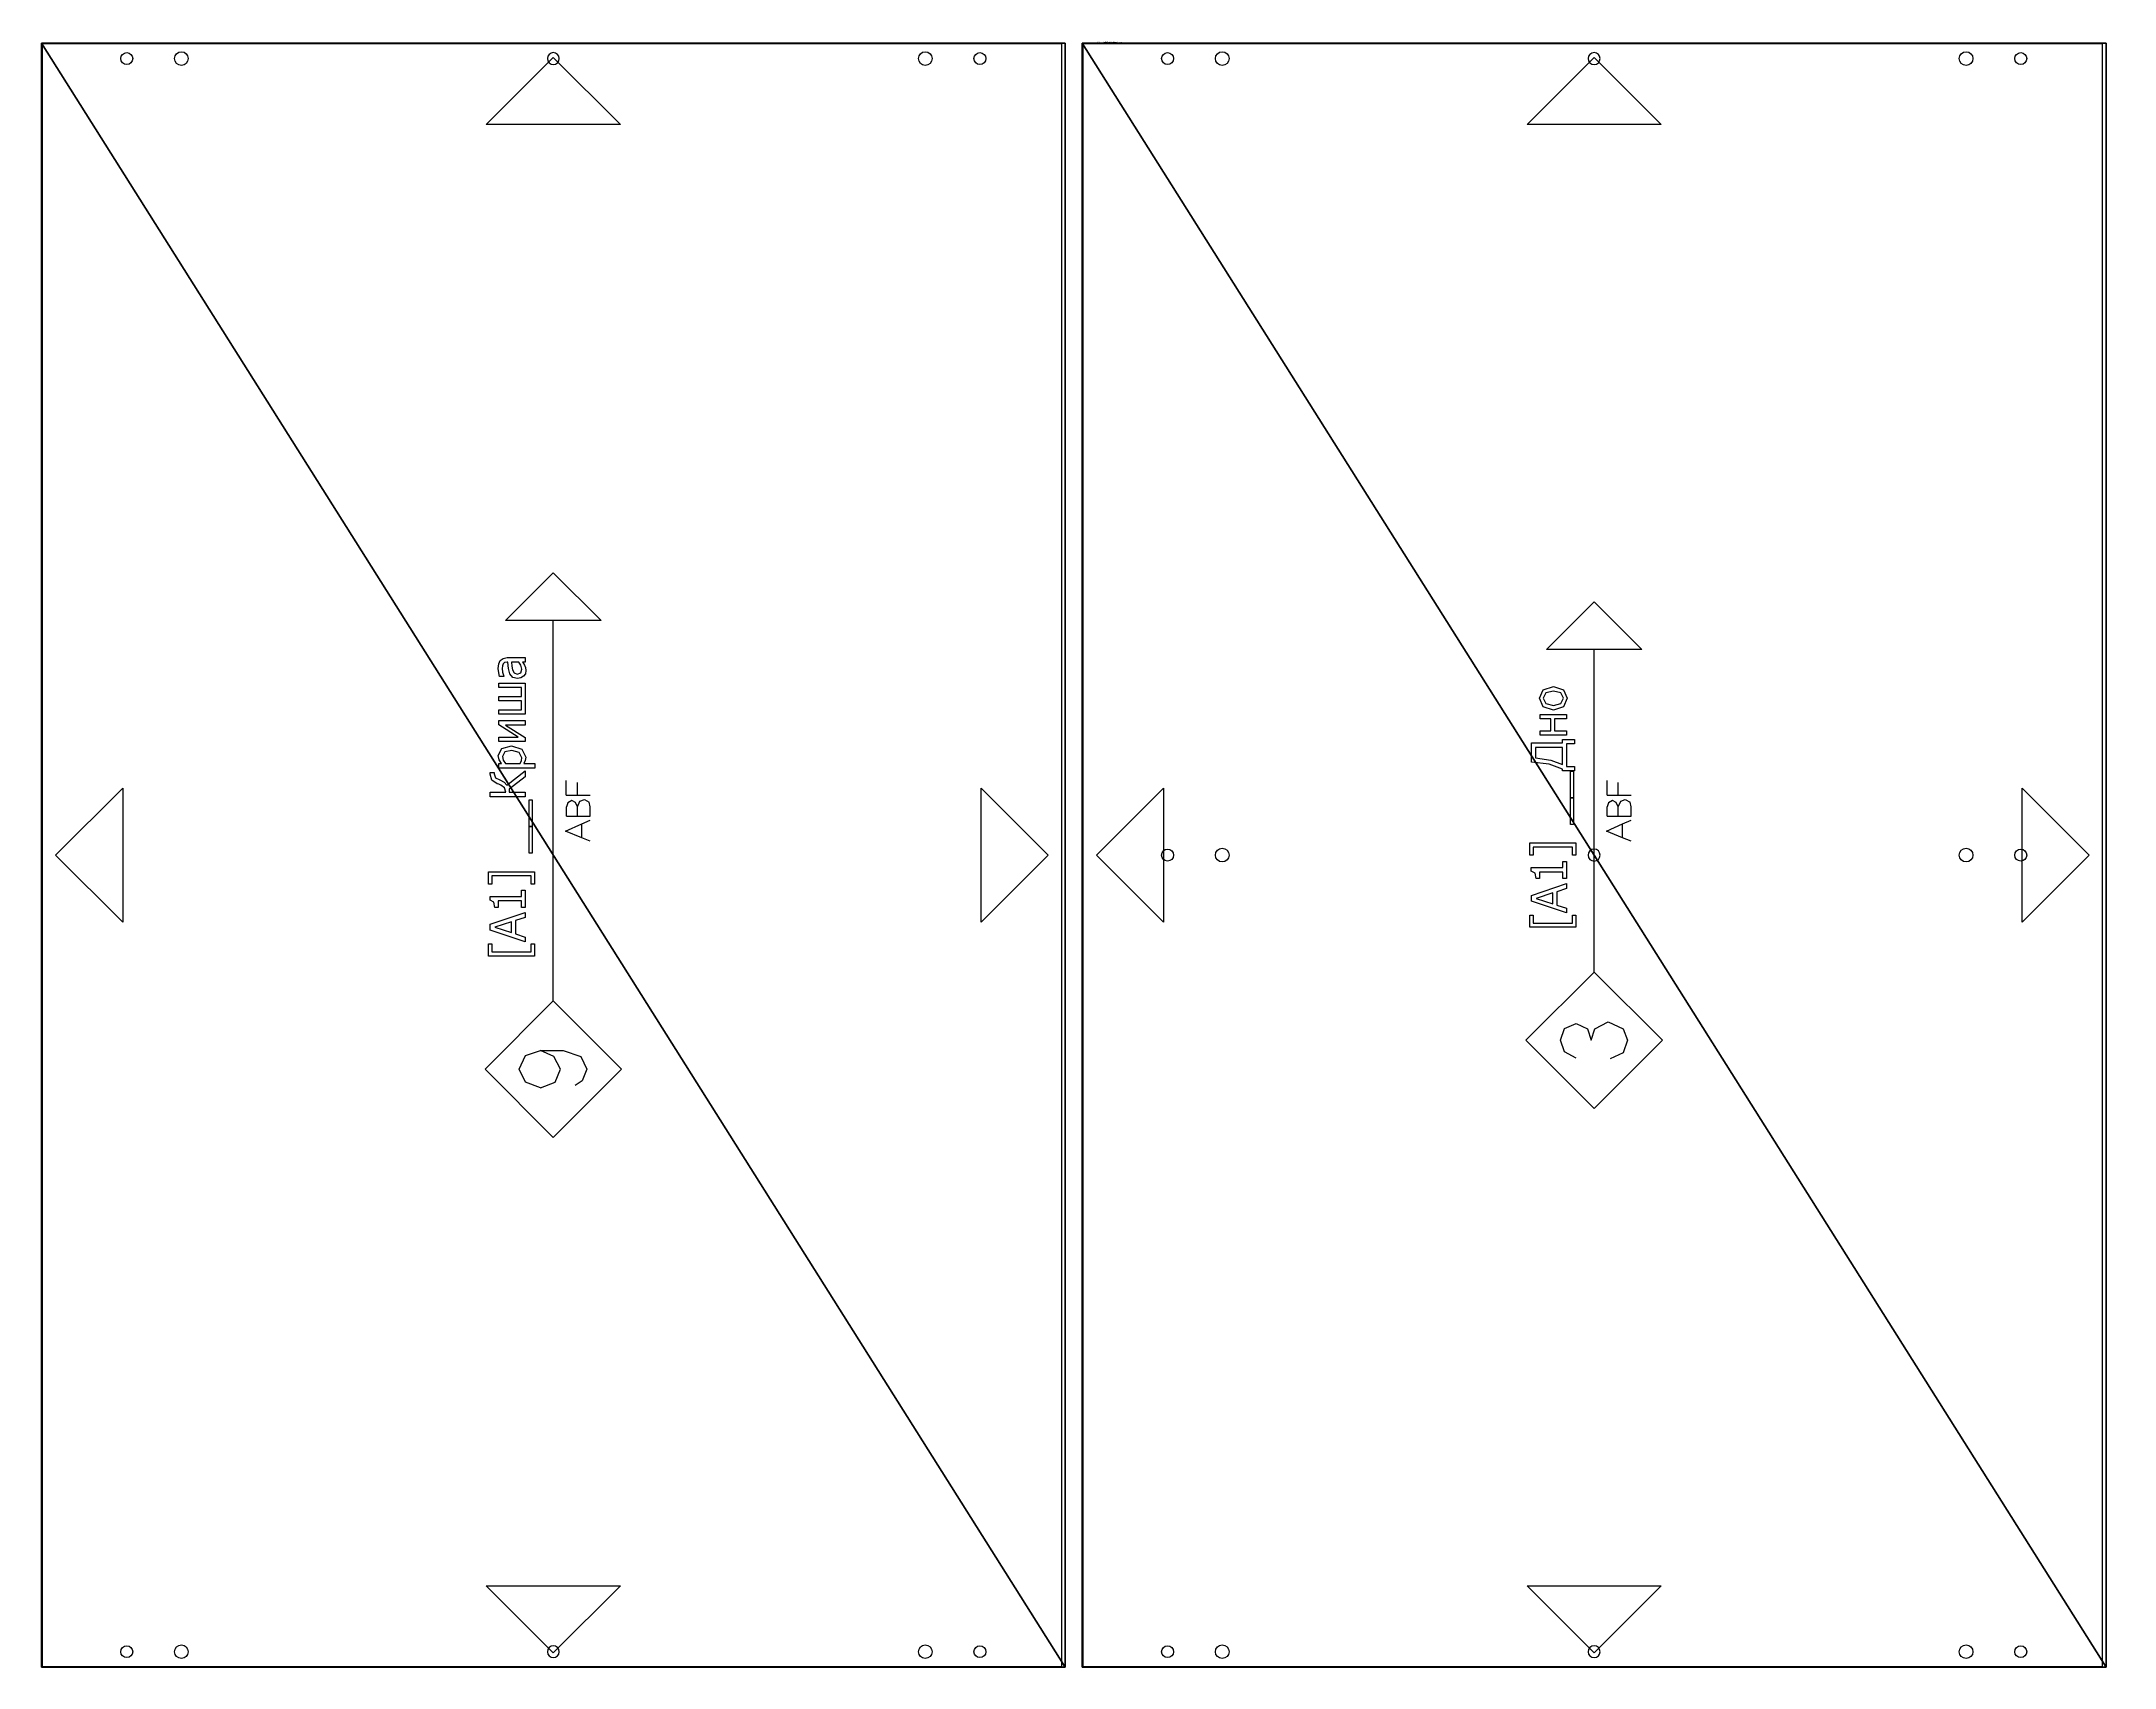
# Model space of a CAD drawing. Header units: millimetres. Extents: x -31438 to 17, y -1488 to 953.
# Drawn here: x -6732 to -5517, y 0 to 953 of the extents above; entities that cross this region are included whole.
import ezdxf

# ---------------------------------------------------------------- set-up
doc = ezdxf.new("R2010")
doc.units = ezdxf.units.MM
doc.header["$LTSCALE"] = 25.4
doc.layers.get('0').update_dxf_attribs({"true_color": 0xffffff})
for name, color, linetype, true_color in [('ABF_cuttingLines', 32, 'Continuous', 0xcc6600), ('ABF_edgeBanding', 32, 'Continuous', 0xcc5400), ('ABF_Label', 172, 'Continuous', 0x0000cc), ('D7-DEPTHF-$44817', 134, 'Continuous', 0x009987), ('D8-DEPTH12-$38878', 252, 'Continuous', 0x777799)]:
    doc.layers.add(name, color=color, linetype=linetype, true_color=true_color)

# ---------------------------------------------------------------- blocks, each defined once
blk = doc.blocks.new('Group301#1')
at = {"layer": 'D7-DEPTHF-$44817', "color": 0}
blk.add_circle((0, -9), 3.5, dxfattribs=at)
at = {"layer": 'D8-DEPTH12-$38878', "color": 0}
blk.add_circle((-32, -9), 4, dxfattribs=at)
blk = doc.blocks.new('Group305#1')
at = {"layer": 'D7-DEPTHF-$44817', "color": 0}
blk.add_circle((0, -9), 3.5, dxfattribs=at)
at = {"layer": 'D8-DEPTH12-$38878', "color": 0}
blk.add_circle((32, -9), 4, dxfattribs=at)
blk = doc.blocks.new('Group312#1')
at = {"layer": 'D7-DEPTHF-$44817', "color": 0, "extrusion": (0, -4.99939e-16, -1)}
blk.add_circle((0, -9, 18), 3.5, dxfattribs=at)
blk = doc.blocks.new('Group319#1')
at = {"layer": 'D7-DEPTHF-$44817', "color": 0}
blk.add_circle((0, 9), 3.5, dxfattribs=at)
at = {"layer": 'D8-DEPTH12-$38878', "color": 0}
blk.add_circle((-32, 9), 4, dxfattribs=at)
blk = doc.blocks.new('Group323#1')
at = {"layer": 'D7-DEPTHF-$44817', "color": 0}
blk.add_circle((0, 9), 3.5, dxfattribs=at)
at = {"layer": 'D8-DEPTH12-$38878', "color": 0}
blk.add_circle((32, 9), 4, dxfattribs=at)
blk = doc.blocks.new('Group330#1')
at = {"layer": 'D7-DEPTHF-$44817', "color": 0, "extrusion": (0, -4.99939e-16, -1)}
blk.add_circle((0, 9, 18), 3.5, dxfattribs=at)
blk = doc.blocks.new('Group355#1')
at = {"layer": 'D7-DEPTHF-$44817', "color": 0}
blk.add_circle((0, -9), 3.5, dxfattribs=at)
at = {"layer": 'D8-DEPTH12-$38878', "color": 0}
blk.add_circle((-32, -9), 4, dxfattribs=at)
blk = doc.blocks.new('Group359#1')
at = {"layer": 'D7-DEPTHF-$44817', "color": 0}
blk.add_circle((0, -9), 3.5, dxfattribs=at)
at = {"layer": 'D8-DEPTH12-$38878', "color": 0}
blk.add_circle((32, -9), 4, dxfattribs=at)
blk = doc.blocks.new('Group366#1')
at = {"layer": 'D7-DEPTHF-$44817', "color": 0, "extrusion": (0, -4.99939e-16, -1)}
blk.add_circle((0, -9, 18), 3.5, dxfattribs=at)
blk = doc.blocks.new('Group139#1')
at = {"layer": 'ABF_Label', "color": 0}
for p, q in [((-26.85, 6.86), (-26.85, 23.92)), ((-26.85, 23.92), (-22.29, 23.92)), ((-22.29, 23.92), (-22.29, 22.67)), ((-21.52, 10.29), (-17.12, 23.33)), ((-17.12, 23.33), (-14.99, 23.33)), ((-14.99, 23.33), (-10.59, 10.29)), ((-6.72, 21.94), (-6.01, 23.38)), ((-6.01, 23.38), (-4.65, 23.38)), ((-4.65, 23.38), (-4.65, 11.62)), ((-0.03, 22.67), (-0.03, 23.92)), ((-0.03, 23.92), (4.53, 23.92)), ((4.53, 23.92), (4.53, 6.86)), ((33.87, 16.72), (34.57, 23.33)), ((34.57, 23.33), (41.85, 23.33)), ((41.85, 23.33), (41.85, 11.83)), ((-22.29, 22.67), (-25.31, 22.67)), ((-25.31, 22.67), (-25.31, 8.11)), ((-16.1, 21.56), (-18.1, 15.42)), ((-14.08, 15.42), (-16.1, 21.56)), ((-8.7, 21.55), (-6.72, 21.94)), ((-8.7, 20.36), (-8.7, 21.55)), ((-6.33, 20.36), (-8.7, 20.36)), ((-6.33, 11.62), (-6.33, 20.36)), ((3, 22.67), (-0.03, 22.67)), ((3, 8.11), (3, 22.67)), ((32.04, 11.83), (33.87, 16.72)), ((35.41, 16.09), (33.71, 11.83)), ((36.2, 21.83), (35.41, 16.09)), ((40.11, 21.83), (36.2, 21.83)), ((40.11, 11.83), (40.11, 21.83)), ((44.63, 10.29), (44.63, 20.07)), ((44.63, 20.07), (46.27, 20.07)), ((46.27, 20.07), (46.27, 16.12)), ((46.27, 16.12), (50.7, 16.12)), ((50.7, 16.12), (50.7, 20.07)), ((50.7, 20.07), (52.35, 20.07)), ((52.35, 20.07), (52.35, 10.29)), ((54.03, 15.18), (55.24, 18.99)), ((55.24, 18.99), (58.41, 20.35)), ((56.43, 18), (55.73, 15.18)), ((58.41, 18.93), (56.43, 18)), ((58.41, 20.35), (61.58, 18.99)), ((60.38, 18), (58.41, 18.93)), ((61.07, 15.18), (60.38, 18)), ((61.58, 18.99), (62.77, 15.18)), ((-75.55, 6.63), (-73.22, 11.07)), ((-73.22, 11.07), (-68.9, 12.57)), ((-68.9, 12.57), (-64.5, 11.07)), ((-64.5, 11.07), (-62.7, 6.63)), ((-25.31, 8.11), (-22.29, 8.11)), ((-22.29, 8.11), (-22.29, 6.86)), ((-19.77, 10.29), (-21.52, 10.29)), ((-18.59, 13.93), (-19.77, 10.29)), ((-13.6, 13.93), (-18.59, 13.93)), ((-18.1, 15.42), (-14.08, 15.42)), ((-12.42, 10.29), (-13.6, 13.93)), ((-10.59, 10.29), (-12.42, 10.29)), ((-8.7, 10.29), (-8.7, 11.62)), ((-8.7, 11.62), (-6.33, 11.62)), ((-2.34, 10.29), (-8.7, 10.29)), ((-4.65, 11.62), (-2.34, 11.62)), ((-2.34, 11.62), (-2.34, 10.29)), ((-0.03, 6.86), (-0.03, 8.11)), ((-0.03, 8.11), (3, 8.11)), ((11.45, 7.66), (11.45, 8.8)), ((11.45, 8.8), (21.24, 8.8)), ((21.24, 8.8), (21.52, 8.8)), ((21.24, 7.66), (21.24, 8.8)), ((21.24, 8.8), (31.31, 8.8)), ((21.52, 8.8), (21.52, 7.66)), ((31.31, 8.8), (31.31, 7.66)), ((31.33, 7.34), (31.33, 11.83)), ((31.33, 11.83), (32.04, 11.83)), ((41.44, 10.33), (32.98, 10.33)), ((32.98, 10.33), (32.98, 7.34)), ((33.71, 11.83), (40.11, 11.83)), ((41.44, 7.34), (41.44, 10.33)), ((41.85, 11.83), (43.08, 11.83)), ((43.08, 11.83), (43.08, 7.34)), ((46.27, 10.29), (44.63, 10.29)), ((50.7, 14.7), (46.27, 14.7)), ((46.27, 14.7), (46.27, 10.29)), ((50.7, 10.29), (50.7, 14.7)), ((52.35, 10.29), (50.7, 10.29)), ((55.2, 11.41), (54.03, 15.18)), ((58.41, 10.02), (55.2, 11.41)), ((55.73, 15.18), (56.43, 12.39)), ((56.43, 12.39), (58.41, 11.44)), ((58.41, 11.44), (60.38, 12.37)), ((61.58, 11.36), (58.41, 10.02)), ((60.38, 12.37), (61.07, 15.18)), ((62.77, 15.18), (61.58, 11.36)), ((-64.72, 2.5), (-68.9, 1.14)), ((-68.9, 1.14), (-64.72, -0.32)), ((-62.7, 6.63), (-64.72, 2.5)), ((-43.54, 0), (76.56, 0)), ((-22.29, 6.86), (-26.85, 6.86)), ((4.53, 6.86), (-0.03, 6.86)), ((21.24, 7.66), (11.45, 7.66)), ((21.52, 7.66), (21.24, 7.66)), ((31.31, 7.66), (21.24, 7.66)), ((32.98, 7.34), (31.33, 7.34)), ((43.08, 7.34), (41.44, 7.34)), ((-73.56, -10.8), (-75.88, -5.93)), ((-64.72, -0.32), (-62, -5.16)), ((-62, -5.16), (-64.72, -10.8)), ((6.49, -10.57), (8.95, -4.58)), ((8.95, -4.58), (11.61, -10.57)), ((14.53, -4.88), (17.96, -4.88)), ((14.53, -4.88), (14.53, -8.98)), ((19.51, -5.38), (17.96, -4.88)), ((20.29, -6.84), (19.51, -5.38)), ((19.55, -8.25), (20.29, -6.84)), ((22.27, -4.79), (22.27, -8.97)), ((22.27, -4.79), (27.81, -4.79)), ((-68.9, -12.45), (-73.56, -10.8)), ((-64.72, -10.8), (-68.9, -12.45)), ((5.21, -13.72), (6.49, -10.57)), ((6.49, -10.57), (11.61, -10.57)), ((11.61, -10.57), (13.01, -13.72)), ((14.53, -8.98), (14.53, -13.72)), ((14.53, -8.98), (17.96, -8.98)), ((14.53, -13.72), (17.96, -13.72)), ((17.96, -8.98), (19.55, -8.25)), ((17.96, -8.98), (20.04, -9.9)), ((17.96, -13.72), (19.76, -13.36)), ((20.74, -11.59), (19.76, -13.36)), ((20.04, -9.9), (20.74, -11.59)), ((22.27, -8.97), (27.09, -8.97)), ((22.27, -8.97), (22.27, -13.72))]:
    blk.add_line(p, q, dxfattribs=at)
for points in [[(-43.54, 0, 0), (-68.94, -25.4, 0), (-94.34, 0, 0), (-68.94, 25.4, 0), (-43.54, 0, 0)], [(76.56, 17.78, 0), (94.34, 0, 0), (76.56, -17.78, 0), (76.56, 17.78, 0)]]:
    blk.add_polyline3d(points, close=True, dxfattribs=at)
blk = doc.blocks.new('Group166#1')
at = {"layer": 'ABF_cuttingLines', "color": 0}
blk.add_polyline3d([(-20, 0.4, 0), (-20, 951.6, 0), (-617.6, 951.6, 0), (-617.6, 0.4, 0), (-20, 0.4, 0)], close=True, dxfattribs=at)
blk = doc.blocks.new('Group167#1')
at = {"layer": 'ABF_edgeBanding', "color": 0}
for points in [[(-318, 943.7, 0), (-278.7, 904.4, 0), (-357.3, 904.4, 0), (-318, 943.7, 0)], [(-609.7, 476, 0), (-570.4, 515.3, 0), (-570.4, 436.7, 0), (-609.7, 476, 0)], [(-27.9, 476, 0), (-67.2, 436.7, 0), (-67.2, 515.3, 0), (-27.9, 476, 0)], [(-318, 8.3, 0), (-357.3, 47.6, 0), (-278.7, 47.6, 0), (-318, 8.3, 0)]]:
    blk.add_polyline3d(points, close=True, dxfattribs=at)
blk = doc.blocks.new('_____#34')
at = {"color": 0}
for p, q in [((-618, 952), (-618, 0)), ((-18, 952), (-618, 952)), ((-18, 952, 18), (-618, 952, 18)), ((-618, 952, 18), (-618, 0, 18)), ((-18, 952), (-618, 952)), ((-618, 952), (-618, 952, 18)), ((-18, 952, 18), (-618, 952, 18)), ((-618, 952), (-618, 0)), ((-618, 952, 18), (-618, 0, 18)), ((-618, 952), (-618, 952, 18)), ((-18, 0), (-18, 952)), ((-18, 0, 18), (-18, 952, 18)), ((-18, 0), (-18, 952)), ((-18, 952), (-18, 952, 18)), ((-18, 0, 18), (-18, 952, 18)), ((-18, 952), (-18, 952, 18)), ((-618, 0), (-18, 0)), ((-618, 0, 18), (-18, 0, 18)), ((-618, 0), (-18, 0)), ((-618, 0, 18), (-18, 0, 18)), ((-618, 0), (-618, 0, 18)), ((-618, 0), (-618, 0, 18)), ((-18, 0), (-18, 0, 18)), ((-18, 0), (-18, 0, 18))]:
    blk.add_line(p, q, dxfattribs=at)
ref = blk.add_blockref('Group323#1', (-568, 934, 18), dxfattribs=at)
ref.add_attrib('Skp_GroupInstanceName', '_ABF_minifixPlasticBase', (0, 0), dxfattribs={"height": 1})
ref = blk.add_blockref('Group330#1', (-318, 934, 18), dxfattribs=at)
ref.add_attrib('Skp_GroupInstanceName', '_ABF_screwInside', (0, 0), dxfattribs={"height": 1})
ref = blk.add_blockref('Group319#1', (-68, 934, 18), dxfattribs=at)
ref.add_attrib('Skp_GroupInstanceName', '_ABF_minifixPlasticBase', (0, 0), dxfattribs={"height": 1})
ref = blk.add_blockref('Group359#1', (-568, 485, 18), dxfattribs=at)
ref.add_attrib('Skp_GroupInstanceName', '_ABF_minifixPlasticBase', (0, 0), dxfattribs={"height": 1})
ref = blk.add_blockref('Group366#1', (-318, 485, 18), dxfattribs=at)
ref.add_attrib('Skp_GroupInstanceName', '_ABF_screwInside', (0, 0), dxfattribs={"height": 1})
ref = blk.add_blockref('Group355#1', (-68, 485, 18), dxfattribs=at)
ref.add_attrib('Skp_GroupInstanceName', '_ABF_minifixPlasticBase', (0, 0), dxfattribs={"height": 1})
ref = blk.add_blockref('Group305#1', (-568, 18, 18), dxfattribs=at)
ref.add_attrib('Skp_GroupInstanceName', '_ABF_minifixPlasticBase', (0, 0), dxfattribs={"height": 1})
ref = blk.add_blockref('Group312#1', (-318, 18, 18), dxfattribs=at)
ref.add_attrib('Skp_GroupInstanceName', '_ABF_screwInside', (0, 0), dxfattribs={"height": 1})
ref = blk.add_blockref('Group301#1', (-68, 18, 18), dxfattribs=at)
ref.add_attrib('Skp_GroupInstanceName', '_ABF_minifixPlasticBase', (0, 0), dxfattribs={"height": 1})
at = {"layer": 'ABF_cuttingLines', "color": 0}
ref = blk.add_blockref('Group166#1', (0, 0, 18), dxfattribs=at)
ref.add_attrib('Skp_GroupInstanceName', '_ABF_cuttingLines', (0, 0), dxfattribs={"layer": '0', "height": 1})
at = {"layer": 'ABF_edgeBanding', "color": 0}
ref = blk.add_blockref('Group167#1', (0, 0, 18), dxfattribs=at)
ref.add_attrib('Skp_GroupInstanceName', '_ABF_edgeBanding', (0, 0), dxfattribs={"layer": '0', "height": 1})
at = {"layer": 'ABF_Label', "color": 0}
ref = blk.add_blockref('Group139#1', (-318, 476, 18), dxfattribs=dict(at, xscale=1.574803149606299, yscale=1.574803149606299, rotation=90))
ref.add_attrib('Skp_GroupInstanceName', '_ABF_Label', (0, 0), dxfattribs={"layer": '0', "height": 1})
at = {"color": 0}
mesh = blk.add_polyface(dxfattribs=at)
corners = [(-618, 952), (-18, 0), (-618, 0), (-18, 952)]
mesh.append_faces([[corners[k] for k in face] for face in [(0, 1, 2), (1, 0, 3)]], dxfattribs={"vtx0": -1, "color": 0})
at = {"color": 7, "true_color": 0xffffff}
mesh = blk.add_polyface(dxfattribs=at)
corners = [(-18, 0, 18), (-618, 952, 18), (-618, 0, 18), (-18, 952, 18)]
mesh.append_faces([[corners[k] for k in face] for face in [(0, 1, 2), (1, 0, 3)]], dxfattribs={"vtx0": -1, "color": 7})
at = {"color": 0}
mesh = blk.add_polyface(dxfattribs=at)
corners = [(-618, 952, 18), (-18, 952), (-618, 952), (-18, 952, 18)]
mesh.append_faces([[corners[k] for k in face] for face in [(0, 1, 2), (1, 0, 3)]], dxfattribs={"vtx0": -1, "color": 0})
mesh = blk.add_polyface(dxfattribs=at)
corners = [(-618, 952, 18), (-618, 0), (-618, 0, 18), (-618, 952)]
mesh.append_faces([[corners[k] for k in face] for face in [(0, 1, 2), (1, 0, 3)]], dxfattribs={"vtx0": -1, "color": 0})
mesh = blk.add_polyface(dxfattribs=at)
corners = [(-18, 952), (-18, 0, 18), (-18, 0), (-18, 952, 18)]
mesh.append_faces([[corners[k] for k in face] for face in [(0, 1, 2), (1, 0, 3)]], dxfattribs={"vtx0": -1, "color": 0})
mesh = blk.add_polyface(dxfattribs=at)
corners = [(-18, 0, 18), (-618, 0), (-18, 0), (-618, 0, 18)]
mesh.append_faces([[corners[k] for k in face] for face in [(0, 1, 2), (1, 0, 3)]], dxfattribs={"vtx0": -1, "color": 0})
blk = doc.blocks.new('Group309#1')
at = {"layer": 'D7-DEPTHF-$44817', "color": 0, "extrusion": (0, 0, -1)}
blk.add_circle((0, -9), 3.5, dxfattribs=at)
at = {"layer": 'D8-DEPTH12-$38878', "color": 0, "extrusion": (0, 0, -1)}
blk.add_circle((32, -9), 4, dxfattribs=at)
blk = doc.blocks.new('Group313#1')
at = {"layer": 'D7-DEPTHF-$44817', "color": 0, "extrusion": (0, 0, -1)}
blk.add_circle((0, -9), 3.5, dxfattribs=at)
at = {"layer": 'D8-DEPTH12-$38878', "color": 0, "extrusion": (0, 0, -1)}
blk.add_circle((-32, -9), 4, dxfattribs=at)
blk = doc.blocks.new('Group315#2')
at = {"layer": 'D7-DEPTHF-$44817', "color": 0}
blk.add_circle((0, -9, 18), 3.5, dxfattribs=at)
blk = doc.blocks.new('Group327#1')
at = {"layer": 'D7-DEPTHF-$44817', "color": 0, "extrusion": (0, 0, -1)}
blk.add_circle((0, 9), 3.5, dxfattribs=at)
at = {"layer": 'D8-DEPTH12-$38878', "color": 0, "extrusion": (0, 0, -1)}
blk.add_circle((32, 9), 4, dxfattribs=at)
blk = doc.blocks.new('Group331#1')
at = {"layer": 'D7-DEPTHF-$44817', "color": 0, "extrusion": (0, 0, -1)}
blk.add_circle((0, 9), 3.5, dxfattribs=at)
at = {"layer": 'D8-DEPTH12-$38878', "color": 0, "extrusion": (0, 0, -1)}
blk.add_circle((-32, 9), 4, dxfattribs=at)
blk = doc.blocks.new('Group333#2')
at = {"layer": 'D7-DEPTHF-$44817', "color": 0}
blk.add_circle((0, 9, 18), 3.5, dxfattribs=at)
blk = doc.blocks.new('Group151#1')
at = {"layer": 'ABF_Label', "color": 0}
for p, q in [((-37.59, 7.03), (-37.59, 24.09)), ((-37.59, 24.09), (-33.03, 24.09)), ((-33.03, 24.09), (-33.03, 22.84)), ((-32.26, 10.47), (-27.87, 23.51)), ((-27.87, 23.51), (-25.73, 23.51)), ((-25.73, 23.51), (-21.33, 10.47)), ((-17.46, 22.11), (-16.75, 23.55)), ((-16.75, 23.55), (-15.39, 23.55)), ((-15.39, 23.55), (-15.39, 11.8)), ((-10.77, 22.84), (-10.77, 24.09)), ((-10.77, 24.09), (-6.21, 24.09)), ((-6.21, 24.09), (-6.21, 7.03)), ((21.75, 10.47), (21.75, 23.51)), ((21.75, 23.51), (23.49, 23.51)), ((23.49, 23.51), (23.49, 17.63)), ((27.92, 22.94), (30.18, 23.51)), ((30.18, 23.51), (30.71, 23.51)), ((30.71, 23.51), (30.71, 21.96)), ((-33.03, 22.84), (-36.05, 22.84)), ((-36.05, 22.84), (-36.05, 8.29)), ((-26.84, 21.74), (-28.85, 15.59)), ((-28.85, 15.59), (-24.83, 15.59)), ((-24.83, 15.59), (-26.84, 21.74)), ((-19.44, 21.73), (-17.46, 22.11)), ((-19.44, 20.54), (-19.44, 21.73)), ((-17.07, 20.54), (-19.44, 20.54)), ((-17.07, 11.8), (-17.07, 20.54)), ((-7.75, 22.84), (-10.77, 22.84)), ((-7.75, 8.29), (-7.75, 22.84)), ((23.49, 17.63), (25.11, 18.15)), ((24.58, 16.44), (23.49, 16.44)), ((23.49, 16.44), (23.49, 10.47)), ((29.19, 10.47), (24.58, 16.44)), ((25.11, 18.15), (26.09, 19.53)), ((26.09, 19.53), (26.37, 20.28)), ((27.18, 18.27), (26.11, 17.32)), ((26.11, 17.32), (31.4, 10.47)), ((26.37, 20.28), (26.58, 20.88)), ((26.58, 20.88), (27.92, 22.94)), ((27.99, 19.97), (27.18, 18.27)), ((28.78, 21.54), (27.99, 19.97)), ((30.27, 21.96), (28.78, 21.54)), ((30.71, 21.96), (30.27, 21.96)), ((32.43, 6.86), (32.43, 20.25)), ((32.43, 20.25), (34.08, 20.25)), ((34.08, 20.25), (34.08, 19.23)), ((34.08, 19.23), (35.44, 20.15)), ((35.31, 18.64), (34.08, 17.84)), ((34.08, 17.84), (34.08, 12.3)), ((36.67, 18.95), (35.31, 18.64)), ((35.44, 20.15), (37.07, 20.52)), ((38.4, 18.03), (36.67, 18.95)), ((37.07, 20.52), (39.69, 19.19)), ((38.23, 12.69), (38.94, 15.43)), ((38.94, 15.43), (38.4, 18.03)), ((40.64, 15.62), (39.47, 11.72)), ((39.69, 19.19), (40.64, 15.62)), ((42.34, 10.47), (42.34, 20.25)), ((42.34, 20.25), (43.97, 20.25)), ((48.44, 17.76), (43.83, 10.47)), ((43.97, 20.25), (43.97, 13.07)), ((43.97, 13.07), (48.53, 20.25)), ((48.44, 10.47), (48.44, 17.76)), ((48.53, 20.25), (50.07, 20.25)), ((50.07, 20.25), (50.07, 10.47)), ((52.45, 10.47), (52.45, 20.25)), ((52.45, 20.25), (54.1, 20.25)), ((54.1, 20.25), (54.1, 11.86)), ((57.42, 11.86), (57.42, 20.25)), ((57.42, 20.25), (59.06, 20.25)), ((59.06, 20.25), (59.06, 11.86)), ((62.38, 11.86), (62.38, 20.25)), ((62.38, 20.25), (64.03, 20.25)), ((64.03, 20.25), (64.03, 10.47)), ((66.16, 15.03), (67.52, 16.17)), ((66.53, 20.04), (67.83, 20.33)), ((66.53, 18.37), (66.53, 20.04)), ((66.62, 18.37), (66.53, 18.37)), ((68.16, 18.86), (66.62, 18.37)), ((67.52, 16.17), (69.46, 16.69)), ((67.83, 20.33), (69.51, 20.49)), ((69.5, 19.03), (68.16, 18.86)), ((70.39, 15.45), (68.94, 15.19)), ((69.46, 16.69), (71.88, 16.9)), ((70.44, 18.97), (69.5, 19.03)), ((69.51, 20.49), (71.21, 20.33)), ((71.88, 15.59), (70.39, 15.45)), ((71.21, 18.7), (70.44, 18.97)), ((71.21, 20.33), (72.46, 19.76)), ((71.7, 18.15), (71.21, 18.7)), ((71.88, 17.22), (71.7, 18.15)), ((71.88, 16.9), (71.88, 17.22)), ((71.88, 12.88), (71.88, 15.59)), ((72.46, 19.76), (73.25, 18.72)), ((73.25, 18.72), (73.52, 17.16)), ((73.52, 17.16), (73.52, 10.47)), ((-86.59, 4.8), (-84.58, 10.35)), ((-84.58, 10.35), (-79.74, 12.66)), ((-79.74, 12.66), (-74.61, 10.35)), ((-74.61, 10.35), (-72.78, 4.8)), ((-36.05, 8.29), (-33.03, 8.29)), ((-33.03, 8.29), (-33.03, 7.03)), ((-30.51, 10.47), (-32.26, 10.47)), ((-29.33, 14.11), (-30.51, 10.47)), ((-24.34, 14.11), (-29.33, 14.11)), ((-23.16, 10.47), (-24.34, 14.11)), ((-21.33, 10.47), (-23.16, 10.47)), ((-19.44, 10.47), (-19.44, 11.8)), ((-19.44, 11.8), (-17.07, 11.8)), ((-13.08, 10.47), (-19.44, 10.47)), ((-15.39, 11.8), (-13.08, 11.8)), ((-13.08, 11.8), (-13.08, 10.47)), ((-10.77, 7.03), (-10.77, 8.29)), ((-10.77, 8.29), (-7.75, 8.29)), ((0.71, 7.84), (0.71, 8.98)), ((0.71, 8.98), (10.5, 8.98)), ((10.5, 7.84), (0.71, 7.84)), ((10.5, 8.98), (10.78, 8.98)), ((10.5, 7.84), (10.5, 8.98)), ((10.5, 8.98), (20.57, 8.98)), ((10.78, 7.84), (10.5, 7.84)), ((20.57, 7.84), (10.5, 7.84)), ((10.78, 8.98), (10.78, 7.84)), ((20.57, 8.98), (20.57, 7.84)), ((23.49, 10.47), (21.75, 10.47)), ((31.4, 10.47), (29.19, 10.47)), ((34.08, 12.3), (35.18, 11.87)), ((35.22, 10.44), (34.08, 10.96)), ((34.08, 10.96), (34.08, 6.86)), ((35.18, 11.87), (36.24, 11.75)), ((36.51, 10.27), (35.22, 10.44)), ((36.24, 11.75), (38.23, 12.69)), ((39.47, 11.72), (36.51, 10.27)), ((43.83, 10.47), (42.34, 10.47)), ((50.07, 10.47), (48.44, 10.47)), ((64.03, 10.47), (52.45, 10.47)), ((54.1, 11.86), (57.42, 11.86)), ((59.06, 11.86), (62.38, 11.86)), ((65.73, 13.3), (66.16, 15.03)), ((65.97, 12.06), (65.73, 13.3)), ((66.6, 11.06), (65.97, 12.06)), ((67.55, 10.42), (66.6, 11.06)), ((67.86, 14.57), (67.43, 13.41)), ((67.43, 13.41), (67.9, 12.14)), ((68.7, 10.2), (67.55, 10.42)), ((68.94, 15.19), (67.86, 14.57)), ((67.9, 12.14), (69.29, 11.71)), ((69.84, 10.32), (68.7, 10.2)), ((69.29, 11.71), (70.7, 12.05)), ((70.69, 10.67), (69.84, 10.32)), ((71.34, 11.09), (70.69, 10.67)), ((70.7, 12.05), (71.88, 12.88)), ((71.88, 11.51), (71.34, 11.09)), ((71.88, 10.47), (71.88, 11.51)), ((73.52, 10.47), (71.88, 10.47)), ((-86.59, 4.8), (-84.53, -0.74)), ((-74.93, -0.2), (-72.78, 4.8)), ((-72.78, 4.8), (-72.78, -3.63)), ((-54.28, 0), (87.3, 0)), ((-33.03, 7.03), (-37.59, 7.03)), ((-6.21, 7.03), (-10.77, 7.03)), ((34.08, 6.86), (32.43, 6.86)), ((-84.53, -0.74), (-79.74, -2.67)), ((-79.74, -2.67), (-74.93, -0.2)), ((-72.78, -3.63), (-75.01, -10.29)), ((6.49, -10.57), (8.95, -4.58)), ((8.95, -4.58), (11.61, -10.57)), ((14.53, -4.88), (17.96, -4.88)), ((14.53, -4.88), (14.53, -8.98)), ((19.51, -5.38), (17.96, -4.88)), ((20.29, -6.84), (19.51, -5.38)), ((19.55, -8.25), (20.29, -6.84)), ((22.27, -4.79), (22.27, -8.97)), ((22.27, -4.79), (27.81, -4.79)), ((-84.02, -10.76), (-85.75, -8.07)), ((-79.74, -12.45), (-84.02, -10.76)), ((-75.01, -10.29), (-79.74, -12.45)), ((5.21, -13.72), (6.49, -10.57)), ((6.49, -10.57), (11.61, -10.57)), ((11.61, -10.57), (13.01, -13.72)), ((14.53, -8.98), (14.53, -13.72)), ((14.53, -8.98), (17.96, -8.98)), ((14.53, -13.72), (17.96, -13.72)), ((17.96, -8.98), (19.55, -8.25)), ((17.96, -8.98), (20.04, -9.9)), ((17.96, -13.72), (19.76, -13.36)), ((20.74, -11.59), (19.76, -13.36)), ((20.04, -9.9), (20.74, -11.59)), ((22.27, -8.97), (27.09, -8.97)), ((22.27, -8.97), (22.27, -13.72))]:
    blk.add_line(p, q, dxfattribs=at)
for points in [[(-54.28, 0, 0), (-79.68, -25.4, 0), (-105.08, 0, 0), (-79.68, 25.4, 0), (-54.28, 0, 0)], [(87.3, 17.78, 0), (105.08, 0, 0), (87.3, -17.78, 0), (87.3, 17.78, 0)]]:
    blk.add_polyline3d(points, close=True, dxfattribs=at)
blk = doc.blocks.new('Group168#1')
at = {"layer": 'ABF_cuttingLines', "color": 0}
blk.add_polyline3d([(-617.6, -0.4, 0), (-617.6, -951.6, 0), (-20, -951.6, 0), (-20, -0.4, 0), (-617.6, -0.4, 0)], close=True, dxfattribs=at)
blk = doc.blocks.new('Group169#1')
at = {"layer": 'ABF_edgeBanding', "color": 0}
for points in [[(-318, -8.3, 0), (-278.7, -47.6, 0), (-357.3, -47.6, 0), (-318, -8.3, 0)], [(-609.7, -476, 0), (-570.4, -436.7, 0), (-570.4, -515.3, 0), (-609.7, -476, 0)], [(-27.9, -476, 0), (-67.2, -515.3, 0), (-67.2, -436.7, 0), (-27.9, -476, 0)], [(-318, -943.7, 0), (-357.3, -904.4, 0), (-278.7, -904.4, 0), (-318, -943.7, 0)]]:
    blk.add_polyline3d(points, close=True, dxfattribs=at)
blk = doc.blocks.new('_____#35')
at = {"color": 0}
for p, q in [((-618, 0, 18), (-18, 0, 18)), ((-618, -952, 18), (-618, 0, 18)), ((-618, 0), (-18, 0)), ((-618, -952), (-618, 0)), ((-618, 0, 18), (-18, 0, 18)), ((-618, 0), (-18, 0)), ((-618, 0, 18), (-618, 0)), ((-618, -952, 18), (-618, 0, 18)), ((-618, 0, 18), (-618, 0)), ((-618, -952), (-618, 0)), ((-18, 0, 18), (-18, -952, 18)), ((-18, 0), (-18, -952)), ((-18, 0, 18), (-18, 0)), ((-18, 0, 18), (-18, -952, 18)), ((-18, 0), (-18, -952)), ((-18, 0, 18), (-18, 0)), ((-18, -952, 18), (-618, -952, 18)), ((-18, -952), (-618, -952)), ((-18, -952, 18), (-618, -952, 18)), ((-618, -952, 18), (-618, -952)), ((-18, -952), (-618, -952)), ((-618, -952, 18), (-618, -952)), ((-18, -952, 18), (-18, -952)), ((-18, -952, 18), (-18, -952))]:
    blk.add_line(p, q, dxfattribs=at)
at = {"color": 0, "extrusion": (0, 0, -1)}
ref = blk.add_blockref('Group313#1', (568, -18, -18), dxfattribs=dict(at, rotation=180))
ref.add_attrib('Skp_GroupInstanceName', '_ABF_minifixPlasticBase', (0, 0), dxfattribs={"height": 1})
ref = blk.add_blockref('Group331#1', (568, -934, -18), dxfattribs=dict(at, rotation=180))
ref.add_attrib('Skp_GroupInstanceName', '_ABF_minifixPlasticBase', (0, 0), dxfattribs={"height": 1})
ref = blk.add_blockref('Group315#2', (318, -18, -18), dxfattribs=dict(at, rotation=180))
ref.add_attrib('Skp_GroupInstanceName', '_ABF_screwInside', (0, 0), dxfattribs={"height": 1})
ref = blk.add_blockref('Group333#2', (318, -934, -18), dxfattribs=dict(at, rotation=180))
ref.add_attrib('Skp_GroupInstanceName', '_ABF_screwInside', (0, 0), dxfattribs={"height": 1})
ref = blk.add_blockref('Group309#1', (68, -18, -18), dxfattribs=dict(at, rotation=180))
ref.add_attrib('Skp_GroupInstanceName', '_ABF_minifixPlasticBase', (0, 0), dxfattribs={"height": 1})
ref = blk.add_blockref('Group327#1', (68, -934, -18), dxfattribs=dict(at, rotation=180))
ref.add_attrib('Skp_GroupInstanceName', '_ABF_minifixPlasticBase', (0, 0), dxfattribs={"height": 1})
at = {"layer": 'ABF_cuttingLines', "color": 0}
ref = blk.add_blockref('Group168#1', (0, 0, 18), dxfattribs=at)
ref.add_attrib('Skp_GroupInstanceName', '_ABF_cuttingLines', (0, 0), dxfattribs={"layer": '0', "height": 1})
at = {"layer": 'ABF_edgeBanding', "color": 0}
ref = blk.add_blockref('Group169#1', (0, 0, 18), dxfattribs=at)
ref.add_attrib('Skp_GroupInstanceName', '_ABF_edgeBanding', (0, 0), dxfattribs={"layer": '0', "height": 1})
at = {"layer": 'ABF_Label', "color": 0}
ref = blk.add_blockref('Group151#1', (-318, -476, 18), dxfattribs=dict(at, xscale=1.574803149606299, yscale=1.574803149606299, rotation=90))
ref.add_attrib('Skp_GroupInstanceName', '_ABF_Label', (0, 0), dxfattribs={"layer": '0', "height": 1})
at = {"color": 7, "true_color": 0xffffff}
mesh = blk.add_polyface(dxfattribs=at)
corners = [(-18, -952, 18), (-618, 0, 18), (-618, -952, 18), (-18, 0, 18)]
mesh.append_faces([[corners[k] for k in face] for face in [(0, 1, 2), (1, 0, 3)]], dxfattribs={"vtx0": -1, "color": 7})
at = {"color": 0}
mesh = blk.add_polyface(dxfattribs=at)
corners = [(-618, 0), (-18, -952), (-618, -952), (-18, 0)]
mesh.append_faces([[corners[k] for k in face] for face in [(0, 1, 2), (1, 0, 3)]], dxfattribs={"vtx0": -1, "color": 0})
mesh = blk.add_polyface(dxfattribs=at)
corners = [(-618, 0, 18), (-18, 0), (-618, 0), (-18, 0, 18)]
mesh.append_faces([[corners[k] for k in face] for face in [(0, 1, 2), (1, 0, 3)]], dxfattribs={"vtx0": -1, "color": 0})
mesh = blk.add_polyface(dxfattribs=at)
corners = [(-618, 0, 18), (-618, -952), (-618, -952, 18), (-618, 0)]
mesh.append_faces([[corners[k] for k in face] for face in [(0, 1, 2), (1, 0, 3)]], dxfattribs={"vtx0": -1, "color": 0})
mesh = blk.add_polyface(dxfattribs=at)
corners = [(-18, 0), (-18, -952, 18), (-18, -952), (-18, 0, 18)]
mesh.append_faces([[corners[k] for k in face] for face in [(0, 1, 2), (1, 0, 3)]], dxfattribs={"vtx0": -1, "color": 0})
mesh = blk.add_polyface(dxfattribs=at)
corners = [(-18, -952, 18), (-618, -952), (-18, -952), (-618, -952, 18)]
mesh.append_faces([[corners[k] for k in face] for face in [(0, 1, 2), (1, 0, 3)]], dxfattribs={"vtx0": -1, "color": 0})
blk = doc.blocks.new('_48501___EGGER_W_1000_ST9___2800207018__THICKNESS_18')
at = {"color": 0}
for name, p in [('_____#35', (-6114, 952)), ('_____#34', (-5504, 0))]:
    blk.add_blockref(name, p, dxfattribs=at)

msp = doc.modelspace()

# ---------------------------------------------------------------- block references
at = {"color": 0}
msp.add_blockref('_48501___EGGER_W_1000_ST9___2800207018__THICKNESS_18', (0, 0), dxfattribs=at)

doc.saveas('drawing.dxf')
